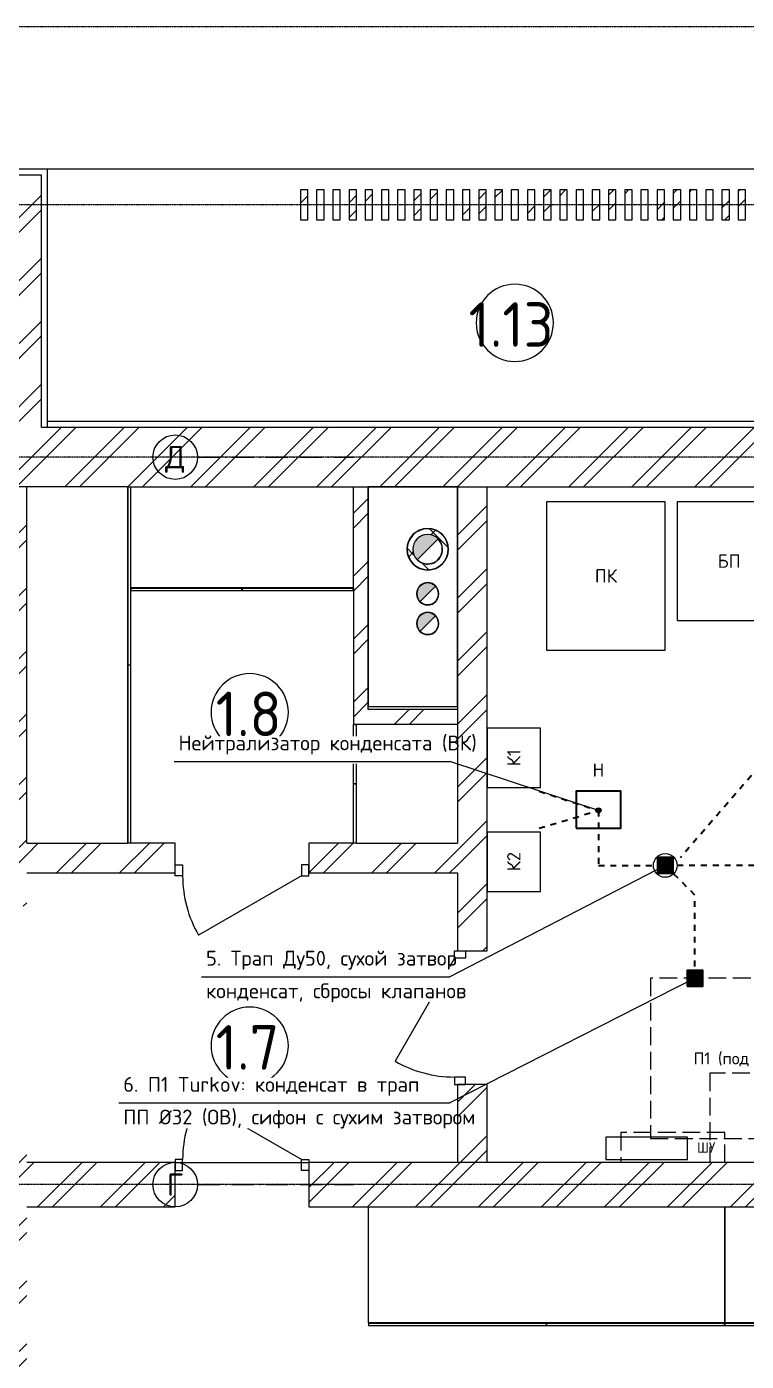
# Model space of a CAD drawing. Header units: millimetres. Extents: x -5016 to 63381, y -6019 to 88916.
# Drawn here: x 52700 to 57545, y 7710 to 16700 of the extents above; entities that cross this region are included whole.
import ezdxf
from ezdxf.enums import TextEntityAlignment as Align

# ---------------------------------------------------------------- set-up
doc = ezdxf.new("R2010")
doc.units = ezdxf.units.MM
for name, pattern in [('ОВ_ПУНКТ', [160, 80, -80]), ('ОВ_ШП', [460, 300, -80, 0, -80]), ('ОВ_ШТРИХ', [330, 240, -90]), ('Осевая 12-2-2', [16, 12, -2, 0, -2])]:
    doc.linetypes.add(name, pattern=pattern)
for name, color, linetype, lineweight in [('A-AREA-IDEN', 8, 'Continuous', 13), ('A-COLS', 8, 'Continuous', 13), ('A-DETL-GENF', 9, 'Continuous', 13), ('A-DOOR', 8, 'Continuous', 13), ('A-FLOR', 9, 'Continuous', 13), ('A-WALL', 8, 'Continuous', 13), ('A-WALL-PATT', 8, 'Continuous', 13), ('I-FURN', 9, 'Continuous', 13), ('S-GRID', 8, 'Continuous', 13), ('АР_подложка', 8, 'Continuous', 13), ('ОВ_выноски', 7, 'Continuous', 18), ('ОВ_марки', 7, 'Continuous', 18), ('ОВ_размеры', 7, 'Continuous', 13), ('ТЗ_ВК_К', 30, 'Continuous', 35), ('ТЗ_контекст', 8, 'Continuous', 18)]:
    doc.layers.add(name, color=color, linetype=linetype, lineweight=lineweight)
doc.styles.add('GOST', font='isocpeur.ttf', dxfattribs={"width": 0.9})
doc.styles.add('GOST Common', font='GOST_Common.ttf', dxfattribs={"height": 300})
pattern_1 = [(45, (0, 0), (-212.132, 212.132), []), (45, (0, 100), (-212.132, 212.132), [])]

# ---------------------------------------------------------------- blocks, each defined once
blk = doc.blocks.new('INT 19 Дверь межкомнатная одностворчатая - 900 х 2370 _800_ Глухое Л-НАР-1569038-Этаж 1 - Планировка')
at = {"layer": 'A-DOOR', "lineweight": 25}
blk.add_line((400, 170), (-292.8, 570), dxfattribs=at)
at = {"layer": 'A-DOOR'}
for p, q in [((-400, 170), (-450, 170)), ((-450, 170), (-450, 95)), ((-450, 95), (-400, 95)), ((-400, 95), (-400, 170)), ((400, 95), (400, 170)), ((400, 170), (450, 170)), ((450, 95), (400, 95)), ((450, 170), (450, 95))]:
    blk.add_line(p, q, dxfattribs=at)
blk.add_arc((400, 170), 800, 150, 180, dxfattribs=at)
blk = doc.blocks.new('INT 19 Дверь межкомнатная одностворчатая - 900 х 2370 _800_ Глухое Л-НАР-1569067-Этаж 1 - Планировка')
at = {"layer": 'A-DOOR', "lineweight": 25}
blk.add_line((400, 120), (-292.8, 520), dxfattribs=at)
at = {"layer": 'A-DOOR'}
for p, q in [((-400, 120), (-450, 120)), ((-450, 120), (-450, 45)), ((-400, 45), (-400, 120)), ((400, 45), (400, 120)), ((400, 120), (450, 120)), ((450, 120), (450, 45)), ((-450, 45), (-400, 45)), ((450, 45), (400, 45))]:
    blk.add_line(p, q, dxfattribs=at)
blk.add_arc((400, 120), 800, 150, 180, dxfattribs=at)
blk = doc.blocks.new('INT 18 Шкаф - INT 18 Шкаф-1611660-Этаж 1 - Планировка')
at = {"layer": 'I-FURN'}
for p, q in [((-400, 350), (400, 350)), ((-400, 350), (-400, -330)), ((400, -330), (400, 350)), ((400, -330), (-400, -330)), ((-398.5, -332), (-0.8, -332)), ((-398.5, -332), (-398.5, -350)), ((-0.8, -350), (-398.5, -350)), ((-0.8, -350), (-0.8, -332)), ((0.8, -332), (398.5, -332)), ((0.8, -332), (0.8, -350)), ((398.5, -350), (0.8, -350)), ((398.5, -350), (398.5, -332))]:
    blk.add_line(p, q, dxfattribs=at)
blk = doc.blocks.new('INT 18 Шкаф - INT 18 Шкаф-1564175-Этаж 1 - Планировка')
at = {"layer": 'I-FURN'}
for p, q in [((-1200, 350), (1200, 350)), ((-1200, 350), (-1200, -430)), ((1200, -430), (1200, 350)), ((1200, -430), (-1200, -430)), ((-1198.5, -432), (-0.8, -432)), ((-1198.5, -432), (-1198.5, -450)), ((-0.8, -450), (-0.8, -432)), ((0.8, -432), (1198.5, -432)), ((0.8, -432), (0.8, -450)), ((1198.5, -450), (1198.5, -432)), ((-0.8, -450), (-1198.5, -450)), ((1198.5, -450), (0.8, -450))]:
    blk.add_line(p, q, dxfattribs=at)
blk = doc.blocks.new('INT 18 Шкаф - INT 18 Шкаф-1565127-Этаж 1 - Планировка')
at = {"layer": 'I-FURN'}
for p, q in [((-750, 350), (750, 350)), ((-750, 350), (-750, -330)), ((750, -330), (750, 350)), ((750, -330), (-750, -330)), ((-748.5, -332), (-0.8, -332)), ((-748.5, -332), (-748.5, -350)), ((-0.8, -350), (-748.5, -350)), ((-0.8, -350), (-0.8, -332)), ((0.8, -332), (748.5, -332)), ((0.8, -332), (0.8, -350)), ((748.5, -350), (0.8, -350)), ((748.5, -350), (748.5, -332))]:
    blk.add_line(p, q, dxfattribs=at)
blk = doc.blocks.new('INT 19 Дверь межкомнатная одностворчатая - 900 х 2370 _800_ Глухое П-НАР-1569071-Этаж 1 - Планировка')
at = {"layer": 'A-DOOR', "lineweight": 25}
blk.add_line((-400, 120), (292.8, 520), dxfattribs=at)
at = {"layer": 'A-DOOR'}
for p, q in [((-400, 120), (-450, 120)), ((-450, 120), (-450, 45)), ((-400, 45), (-400, 120)), ((400, 45), (400, 120)), ((400, 120), (450, 120)), ((450, 120), (450, 45)), ((-450, 45), (-400, 45)), ((450, 45), (400, 45))]:
    blk.add_line(p, q, dxfattribs=at)
blk.add_arc((-400, 120), 800, 360, 30, dxfattribs=at)
blk = doc.blocks.new('INT 18 Шкаф - INT 18 Шкаф-1565469-Этаж 1 - Планировка')
at = {"layer": 'I-FURN'}
for p, q in [((-1200, 330), (-1200, -350)), ((-1200, 330), (1200, 330)), ((-1198.5, 350), (-1198.5, 332)), ((-0.8, 332), (-1198.5, 332)), ((-520, 350), (-0.8, 350)), ((-0.8, 332), (-0.8, 350)), ((0.8, 350), (1198.5, 350)), ((0.8, 350), (0.8, 332)), ((1198.5, 332), (0.8, 332)), ((1198.5, 332), (1198.5, 350)), ((1200, -350), (1200, 330)), ((1200, -350), (-1200, -350))]:
    blk.add_line(p, q, dxfattribs=at)
blk = doc.blocks.new('INT Марка помещения - Номер помещения _ Площадь _ Имя-1615504-Этаж 1 - Планировка')
at = {"layer": 'A-AREA-IDEN'}
for start, end in [(360, 180), (180, 360)]:
    blk.add_arc((0, 0), 2.6, start, end, dxfattribs=at)
blk = doc.blocks.new('АР_plan1')
at = {"layer": 'A-COLS'}
h = blk.add_hatch(dxfattribs=at)
h.set_pattern_fill('FP_3', color=256, style=0, pattern_type=2)
h.set_pattern_definition([(45, (0, 0), (-141.4214, 141.4214), []), (135, (0, 0), (-141.4214, -141.4214), [])])
h.paths.add_polyline_path([(17568.2, 17714.6), (17607.1, 17720.2), (17642.8, 17736.6), (17672.5, 17762.3), (17693.7, 17795.3), (17704.8, 17833), (17704.8, 17872.3), (17693.1, 17910.9), (17672.5, 17943), (17642.8, 17968.7), (17607.1, 17985.1), (17568.2, 17990.6), (17529.3, 17985.1), (17493.6, 17968.7), (17463.9, 17943), (17442.7, 17910), (17431.6, 17872.3), (17431.6, 17833), (17442.7, 17795.3), (17463.9, 17762.3), (17493.6, 17736.6), (17529.3, 17720.2)])
h.paths.add_polyline_path([(17568.2, 17752.6), (17534, 17758.7), (17503.9, 17776), (17481.6, 17802.6), (17471.6, 17826.8), (17468.2, 17852.6), (17471.6, 17878.5), (17481.6, 17902.6), (17497.5, 17923.4), (17518.2, 17939.2), (17542.3, 17949.2), (17568.2, 17952.6), (17594.1, 17949.2), (17618.2, 17939.2), (17638.1, 17922.5), (17654.8, 17902.6), (17666.7, 17870), (17666.7, 17835.3), (17654.8, 17802.6), (17632.5, 17776), (17602.4, 17758.7)])
at = {"layer": 'A-DETL-GENF'}
for points in [[(17497.5, 17781.9), (17638.9, 17923.4), (17618.2, 17939.2), (17594.1, 17949.2), (17568.2, 17952.6), (17542.3, 17949.2), (17518.2, 17939.2), (17497.5, 17923.4), (17481.6, 17902.6), (17471.6, 17878.5), (17468.2, 17852.6), (17471.6, 17826.8), (17481.6, 17802.6)], [(17516.6, 17501), (17619.8, 17604.3), (17604.7, 17615.9), (17587.1, 17623.2), (17568.2, 17625.6), (17549.3, 17623.2), (17531.7, 17615.9), (17516.6, 17604.3), (17505, 17589.1), (17497.7, 17571.5), (17495.2, 17552.6), (17497.7, 17533.7), (17505, 17516.1)], [(17516.6, 17301), (17619.8, 17404.3), (17604.7, 17415.9), (17587.1, 17423.2), (17568.2, 17425.6), (17549.3, 17423.2), (17531.7, 17415.9), (17516.6, 17404.3), (17503.7, 17386), (17497.7, 17371.5), (17495.2, 17352.6), (17497.7, 17333.7), (17505, 17316.1)]]:
    blk.add_hatch(color=256, dxfattribs=at).paths.add_polyline_path(points)
at = {"layer": 'A-WALL-PATT', "lineweight": 9}
h = blk.add_hatch(dxfattribs=at)
h.set_pattern_fill('FP_1', color=256, style=0, pattern_type=2)
h.set_pattern_definition(pattern_1)
h.paths.add_polyline_path([(14929.8, 19972.6), (14968.2, 19972.6), (14968.2, 20372.6), (14428.2, 20372.6), (14428.2, 19972.6), (14568.2, 19972.6)])
h.paths.add_polyline_path([(11868.2, 19972.6), (12008.2, 19972.6), (12008.2, 20372.6), (11868.2, 20372.6), (11868.2, 20242.6)])
h = blk.add_hatch(dxfattribs=at)
h.set_pattern_fill('FP_1', color=256, style=0, pattern_type=2)
h.set_pattern_definition(pattern_1)
h.paths.add_polyline_path([(16710.8, 20072.6), (16760.8, 20072.6), (16760.8, 20272.6), (16710.8, 20272.6)])
h = blk.add_hatch(dxfattribs=at)
h.set_pattern_fill('FP_1', color=256, style=0, pattern_type=2)
h.set_pattern_definition(pattern_1)
h.paths.add_polyline_path([(16820, 20072.6), (16870, 20072.6), (16870, 20272.6), (16820, 20272.6)])
h = blk.add_hatch(dxfattribs=at)
h.set_pattern_fill('FP_1', color=256, style=0, pattern_type=2)
h.set_pattern_definition(pattern_1)
h.paths.add_polyline_path([(17038.4, 20072.6), (17088.4, 20072.6), (17088.4, 20272.6), (17038.4, 20272.6)])
h = blk.add_hatch(dxfattribs=at)
h.set_pattern_fill('FP_1', color=256, style=0, pattern_type=2)
h.set_pattern_definition(pattern_1)
h.paths.add_polyline_path([(17147.6, 20072.6), (17197.6, 20072.6), (17197.6, 20272.6), (17147.6, 20272.6)])
h = blk.add_hatch(dxfattribs=at)
h.set_pattern_fill('FP_1', color=256, style=0, pattern_type=2)
h.set_pattern_definition(pattern_1)
h.paths.add_polyline_path([(17256.8, 20072.6), (17306.8, 20072.6), (17306.8, 20272.6), (17256.8, 20272.6)])
h = blk.add_hatch(dxfattribs=at)
h.set_pattern_fill('FP_1', color=256, style=0, pattern_type=2)
h.set_pattern_definition(pattern_1)
h.paths.add_polyline_path([(17475.1, 20072.6), (17525.1, 20072.6), (17525.1, 20272.6), (17475.1, 20272.6)])
h = blk.add_hatch(dxfattribs=at)
h.set_pattern_fill('FP_1', color=256, style=0, pattern_type=2)
h.set_pattern_definition(pattern_1)
h.paths.add_polyline_path([(17584.3, 20072.6), (17634.3, 20072.6), (17634.3, 20272.6), (17584.3, 20272.6)])
h = blk.add_hatch(dxfattribs=at)
h.set_pattern_fill('FP_1', color=256, style=0, pattern_type=2)
h.set_pattern_definition(pattern_1)
h.paths.add_polyline_path([(17693.5, 20072.6), (17743.5, 20072.6), (17743.5, 20272.6), (17693.5, 20272.6)])
h = blk.add_hatch(dxfattribs=at)
h.set_pattern_fill('FP_1', color=256, style=0, pattern_type=2)
h.set_pattern_definition(pattern_1)
h.paths.add_polyline_path([(17802.7, 20072.6), (17852.7, 20072.6), (17852.7, 20272.6), (17802.7, 20272.6)])
h = blk.add_hatch(dxfattribs=at)
h.set_pattern_fill('FP_1', color=256, style=0, pattern_type=2)
h.set_pattern_definition(pattern_1)
h.paths.add_polyline_path([(17911.9, 20072.6), (17961.9, 20072.6), (17961.9, 20272.6), (17911.9, 20272.6)])
h = blk.add_hatch(dxfattribs=at)
h.set_pattern_fill('FP_1', color=256, style=0, pattern_type=2)
h.set_pattern_definition(pattern_1)
h.paths.add_polyline_path([(18021.1, 20072.6), (18071.1, 20072.6), (18071.1, 20272.6), (18021.1, 20272.6)])
h = blk.add_hatch(dxfattribs=at)
h.set_pattern_fill('FP_1', color=256, style=0, pattern_type=2)
h.set_pattern_definition(pattern_1)
h.paths.add_polyline_path([(18130.2, 20072.6), (18180.2, 20072.6), (18180.2, 20272.6), (18130.2, 20272.6)])
h = blk.add_hatch(dxfattribs=at)
h.set_pattern_fill('FP_1', color=256, style=0, pattern_type=2)
h.set_pattern_definition(pattern_1)
h.paths.add_polyline_path([(18239.4, 20072.6), (18289.4, 20072.6), (18289.4, 20272.6), (18239.4, 20272.6)])
h = blk.add_hatch(dxfattribs=at)
h.set_pattern_fill('FP_1', color=256, style=0, pattern_type=2)
h.set_pattern_definition(pattern_1)
h.paths.add_polyline_path([(18348.6, 20072.6), (18398.6, 20072.6), (18398.6, 20272.6), (18348.6, 20272.6)])
h = blk.add_hatch(dxfattribs=at)
h.set_pattern_fill('FP_1', color=256, style=0, pattern_type=2)
h.set_pattern_definition(pattern_1)
h.paths.add_polyline_path([(18457.8, 20072.6), (18507.8, 20072.6), (18507.8, 20272.6), (18457.8, 20272.6)])
h = blk.add_hatch(dxfattribs=at)
h.set_pattern_fill('FP_1', color=256, style=0, pattern_type=2)
h.set_pattern_definition(pattern_1)
h.paths.add_polyline_path([(18567, 20072.6), (18617, 20072.6), (18617, 20272.6), (18567, 20272.6)])
h = blk.add_hatch(dxfattribs=at)
h.set_pattern_fill('FP_1', color=256, style=0, pattern_type=2)
h.set_pattern_definition(pattern_1)
h.paths.add_polyline_path([(18676.2, 20072.6), (18726.2, 20072.6), (18726.2, 20272.6), (18676.2, 20272.6)])
h = blk.add_hatch(dxfattribs=at)
h.set_pattern_fill('FP_1', color=256, style=0, pattern_type=2)
h.set_pattern_definition(pattern_1)
h.paths.add_polyline_path([(18785.3, 20072.6), (18835.3, 20072.6), (18835.3, 20272.6), (18785.3, 20272.6)])
h = blk.add_hatch(dxfattribs=at)
h.set_pattern_fill('FP_1', color=256, style=0, pattern_type=2)
h.set_pattern_definition(pattern_1)
h.paths.add_polyline_path([(18894.5, 20072.6), (18944.5, 20072.6), (18944.5, 20272.6), (18894.5, 20272.6)])
h = blk.add_hatch(dxfattribs=at)
h.set_pattern_fill('FP_1', color=256, style=0, pattern_type=2)
h.set_pattern_definition(pattern_1)
h.paths.add_polyline_path([(19112.9, 20072.6), (19162.9, 20072.6), (19162.9, 20272.6), (19112.9, 20272.6)])
h = blk.add_hatch(dxfattribs=at)
h.set_pattern_fill('FP_1', color=256, style=0, pattern_type=2)
h.set_pattern_definition(pattern_1)
h.paths.add_polyline_path([(19222.1, 20072.6), (19272.1, 20072.6), (19272.1, 20272.6), (19222.1, 20272.6)])
h = blk.add_hatch(dxfattribs=at)
h.set_pattern_fill('FP_1', color=256, style=0, pattern_type=2)
h.set_pattern_definition(pattern_1)
h.paths.add_polyline_path([(19331.3, 20072.6), (19381.3, 20072.6), (19381.3, 20272.6), (19331.3, 20272.6)])
h = blk.add_hatch(dxfattribs=at)
h.set_pattern_fill('FP_1', color=256, style=0, pattern_type=2)
h.set_pattern_definition(pattern_1)
h.paths.add_polyline_path([(19549.6, 20072.6), (19599.6, 20072.6), (19599.6, 20272.6), (19549.6, 20272.6)])
h = blk.add_hatch(dxfattribs=at)
h.set_pattern_fill('FP_1', color=256, style=0, pattern_type=2)
h.set_pattern_definition(pattern_1)
h.paths.add_polyline_path([(19658.8, 20072.6), (19708.8, 20072.6), (19708.8, 20272.6), (19658.8, 20272.6)])
h = blk.add_hatch(dxfattribs=at)
h.set_pattern_fill('FP_1', color=256, style=0, pattern_type=2)
h.set_pattern_definition(pattern_1)
h.paths.add_polyline_path([(14568.2, 18672.6), (14968.2, 18672.6), (14968.2, 19972.6), (14568.2, 19972.6)])
h = blk.add_hatch(dxfattribs=at)
h.set_pattern_fill('FP_1', color=256, style=0, pattern_type=2)
h.set_pattern_definition(pattern_1)
h.paths.add_polyline_path([(21968.2, 18272.6), (21968.2, 18672.6), (14568.2, 18672.6), (14568.2, 18272.6), (20706.2, 18272.6)])
h = blk.add_hatch(dxfattribs=at)
h.set_pattern_fill('FP_1', color=256, style=0, pattern_type=2)
h.set_pattern_definition(pattern_1)
h.paths.add_polyline_path([(14868.2, 5972.6), (14868.2, 7372.6), (14568.2, 7372.6), (14568.2, 5972.6)])
h.paths.add_polyline_path([(14868.2, 8272.6), (14868.2, 13947.6), (14568.2, 13947.6), (14568.2, 8272.6)])
h.paths.add_polyline_path([(14568.2, 15447.6), (14868.2, 15447.6), (14868.2, 18272.6), (14568.2, 18272.6), (14568.2, 15872.6)])
h = blk.add_hatch(dxfattribs=at)
h.set_pattern_fill('FP_1', color=256, style=0, pattern_type=2)
h.set_pattern_definition(pattern_1)
h.paths.add_polyline_path([(17168.2, 16672.6), (17168.2, 18272.6), (17068.2, 18272.6), (17068.2, 16672.6), (17088.2, 16672.6)])
h = blk.add_hatch(dxfattribs=at)
h.set_pattern_fill('FP_1', color=256, style=0, pattern_type=2)
h.set_pattern_definition(pattern_1)
h.paths.add_polyline_path([(17968.2, 13722.6), (17968.2, 14247.6), (17768.2, 14247.6), (17768.2, 13722.6), (17818, 13722.6)])
h.paths.add_polyline_path([(17768.2, 15147.6), (17968.2, 15147.6), (17968.2, 18272.6), (17768.2, 18272.6), (17768.2, 15672.6)])
h = blk.add_hatch(dxfattribs=at)
h.set_pattern_fill('FP_1', color=256, style=0, pattern_type=2)
h.set_pattern_definition(pattern_1)
h.paths.add_polyline_path([(17168.2, 16772.6), (17168.2, 16672.6), (17768.2, 16672.6), (17768.2, 16772.6)])
h = blk.add_hatch(dxfattribs=at)
h.set_pattern_fill('FP_1', color=256, style=0, pattern_type=2)
h.set_pattern_definition(pattern_1)
h.paths.add_polyline_path([(17768.2, 15672.6), (17768.2, 15872.6), (16768.2, 15872.6), (16768.2, 15672.6), (17088.2, 15672.6)])
h.paths.add_polyline_path([(15868.2, 15672.6), (15868.2, 15872.6), (14868.2, 15872.6), (14868.2, 15672.6), (15548.2, 15672.6)])
h = blk.add_hatch(dxfattribs=at)
h.set_pattern_fill('FP_1', color=256, style=0, pattern_type=2)
h.set_pattern_definition(pattern_1)
h.paths.add_polyline_path([(21968.2, 13422.6), (21968.2, 13722.6), (16768.2, 13722.6), (16768.2, 13422.6), (20706.2, 13422.6)])
h.paths.add_polyline_path([(15868.2, 13422.6), (15868.2, 13722.6), (14868.2, 13722.6), (14868.2, 13422.6), (14929.8, 13422.6)])
at = {"layer": 'A-COLS', "lineweight": 25}
for centre, radius, start, end in [((17568.2, 17852.6), 140, 90, 270), ((17568.2, 17852.6), 138, 90, 270), ((17568.2, 17852.6), 138, 90, 270), ((17568.2, 17852.6), 140, 270, 90), ((17568.2, 17852.6), 138, 270, 90), ((17568.2, 17852.6), 138, 270, 90), ((17568.2, 17852.6), 100, 126.64542, 132.02301), ((17568.2, 17852.6), 100, 126.64542, 132.02301), ((17568.2, 17852.6), 100, 107.97699, 113.35458), ((17568.2, 17852.6), 100, 107.97699, 113.35458), ((17568.2, 17852.6), 100, 270, 44.96173), ((17568.2, 17852.6), 100, 270, 44.96173), ((17568.2, 17852.6), 98, 270, 44.23197), ((17568.2, 17852.6), 100, 66.64542, 72.02301), ((17568.2, 17852.6), 100, 66.64542, 72.02301), ((17568.2, 17852.6), 100, 47.97699, 53.35458), ((17568.2, 17852.6), 100, 47.97699, 53.35458), ((17568.2, 17852.6), 100, 167.97699, 173.35458), ((17568.2, 17852.6), 100, 167.97699, 173.35458), ((17568.2, 17852.6), 100, 186.64542, 192.02301), ((17568.2, 17852.6), 100, 186.64542, 192.02301), ((17568.2, 17852.6), 100, 224.96173, 270), ((17568.2, 17852.6), 100, 224.96173, 270), ((17568.2, 17852.6), 98, 224.96173, 270), ((17568.2, 17552.6), 75, 90, 270), ((17568.2, 17552.6), 73, 109.97124, 115.02876), ((17568.2, 17552.6), 75, 270, 90), ((17568.2, 17552.6), 73, 64.97124, 70.02876), ((17568.2, 17552.6), 73, 154.97124, 160.02876), ((17568.2, 17552.6), 73, 270, 45), ((17568.2, 17552.6), 73, 199.97124, 205.02876), ((17568.2, 17552.6), 73, 225, 270), ((17568.2, 17352.6), 75, 90, 270), ((17568.2, 17352.6), 73, 154.97124, 160.02876), ((17568.2, 17352.6), 73, 109.97124, 115.02876), ((17568.2, 17352.6), 75, 270, 90), ((17568.2, 17352.6), 73, 270, 45), ((17568.2, 17352.6), 73, 64.97124, 70.02876), ((17568.2, 17352.6), 73, 199.97124, 205.02876), ((17568.2, 17352.6), 73, 225, 270)]:
    blk.add_arc(centre, radius, start, end, dxfattribs=at)
at = {"layer": 'A-DETL-GENF'}
for p, q in [((17497.5, 17781.9), (17638.9, 17923.4)), ((17516.6, 17501), (17619.8, 17604.3)), ((17516.6, 17301), (17619.8, 17404.3))]:
    blk.add_line(p, q, dxfattribs=at)
for centre, radius in [((17568.2, 17852.6), 100), ((17568.2, 17552.6), 73), ((17568.2, 17352.6), 73)]:
    blk.add_arc(centre, radius, 45, 225, dxfattribs=at)
at = {"layer": 'A-FLOR'}
for p, q in [((21128.2, 20412.6), (15008.2, 20412.6)), ((15868.2, 13722.6), (16768.2, 13722.6))]:
    blk.add_line(p, q, dxfattribs=at)
at = {"layer": 'A-WALL', "lineweight": 25}
for p, q in [((15008.2, 20412.6), (14388.2, 20412.6)), ((15008.2, 18672.6), (15008.2, 20412.6)), ((14968.2, 20372.6), (14428.2, 20372.6)), ((14968.2, 18672.6), (14968.2, 20372.6)), ((16710.8, 20272.6), (16710.8, 20072.6)), ((16760.8, 20272.6), (16710.8, 20272.6)), ((16760.8, 20072.6), (16760.8, 20272.6)), ((16820, 20272.6), (16820, 20072.6)), ((16870, 20272.6), (16820, 20272.6)), ((16870, 20072.6), (16870, 20272.6)), ((16929.2, 20272.6), (16929.2, 20072.6)), ((16979.2, 20272.6), (16929.2, 20272.6)), ((16979.2, 20072.6), (16979.2, 20272.6)), ((17038.4, 20272.6), (17038.4, 20072.6)), ((17088.4, 20272.6), (17038.4, 20272.6)), ((17088.4, 20072.6), (17088.4, 20272.6)), ((17147.6, 20272.6), (17147.6, 20072.6)), ((17197.6, 20272.6), (17147.6, 20272.6)), ((17197.6, 20072.6), (17197.6, 20272.6)), ((17256.8, 20272.6), (17256.8, 20072.6)), ((17306.8, 20272.6), (17256.8, 20272.6)), ((17306.8, 20072.6), (17306.8, 20272.6)), ((17365.9, 20272.6), (17365.9, 20072.6)), ((17415.9, 20272.6), (17365.9, 20272.6)), ((17415.9, 20072.6), (17415.9, 20272.6)), ((17475.1, 20272.6), (17475.1, 20072.6)), ((17525.1, 20272.6), (17475.1, 20272.6)), ((17525.1, 20072.6), (17525.1, 20272.6)), ((17584.3, 20272.6), (17584.3, 20072.6)), ((17634.3, 20272.6), (17584.3, 20272.6)), ((17634.3, 20072.6), (17634.3, 20272.6)), ((17693.5, 20272.6), (17693.5, 20072.6)), ((17743.5, 20272.6), (17693.5, 20272.6)), ((17743.5, 20072.6), (17743.5, 20272.6)), ((17802.7, 20272.6), (17802.7, 20072.6)), ((17852.7, 20272.6), (17802.7, 20272.6)), ((17852.7, 20072.6), (17852.7, 20272.6)), ((17911.9, 20272.6), (17911.9, 20072.6)), ((17961.9, 20272.6), (17911.9, 20272.6)), ((17961.9, 20072.6), (17961.9, 20272.6)), ((18021.1, 20272.6), (18021.1, 20072.6)), ((18071.1, 20272.6), (18021.1, 20272.6)), ((18071.1, 20072.6), (18071.1, 20272.6)), ((18130.2, 20272.6), (18130.2, 20072.6)), ((18180.2, 20272.6), (18130.2, 20272.6)), ((18180.2, 20072.6), (18180.2, 20272.6)), ((18239.4, 20272.6), (18239.4, 20072.6)), ((18289.4, 20272.6), (18239.4, 20272.6)), ((18289.4, 20072.6), (18289.4, 20272.6)), ((18348.6, 20272.6), (18348.6, 20072.6)), ((18398.6, 20272.6), (18348.6, 20272.6)), ((18398.6, 20072.6), (18398.6, 20272.6)), ((18457.8, 20272.6), (18457.8, 20072.6)), ((18507.8, 20272.6), (18457.8, 20272.6)), ((18507.8, 20072.6), (18507.8, 20272.6)), ((18567, 20272.6), (18567, 20072.6)), ((18617, 20272.6), (18567, 20272.6)), ((18617, 20072.6), (18617, 20272.6)), ((18676.2, 20272.6), (18676.2, 20072.6)), ((18726.2, 20272.6), (18676.2, 20272.6)), ((18726.2, 20072.6), (18726.2, 20272.6)), ((18785.3, 20272.6), (18785.3, 20072.6)), ((18835.3, 20272.6), (18785.3, 20272.6)), ((18835.3, 20072.6), (18835.3, 20272.6)), ((18894.5, 20272.6), (18894.5, 20072.6)), ((18944.5, 20272.6), (18894.5, 20272.6)), ((18944.5, 20072.6), (18944.5, 20272.6)), ((19003.7, 20272.6), (19003.7, 20072.6)), ((19053.7, 20272.6), (19003.7, 20272.6)), ((19053.7, 20072.6), (19053.7, 20272.6)), ((19112.9, 20272.6), (19112.9, 20072.6)), ((19162.9, 20272.6), (19112.9, 20272.6)), ((19162.9, 20072.6), (19162.9, 20272.6)), ((19222.1, 20272.6), (19222.1, 20072.6)), ((19272.1, 20272.6), (19222.1, 20272.6)), ((19272.1, 20072.6), (19272.1, 20272.6)), ((19331.3, 20272.6), (19331.3, 20072.6)), ((19381.3, 20272.6), (19331.3, 20272.6)), ((19381.3, 20072.6), (19381.3, 20272.6)), ((19440.4, 20272.6), (19440.4, 20072.6)), ((19490.4, 20272.6), (19440.4, 20272.6)), ((19490.4, 20072.6), (19490.4, 20272.6)), ((19549.6, 20272.6), (19549.6, 20072.6)), ((19599.6, 20272.6), (19549.6, 20272.6)), ((19599.6, 20072.6), (19599.6, 20272.6)), ((19658.8, 20272.6), (19658.8, 20072.6)), ((19708.8, 20272.6), (19658.8, 20272.6)), ((19708.8, 20072.6), (19708.8, 20272.6)), ((16710.8, 20072.6), (16760.8, 20072.6)), ((16820, 20072.6), (16870, 20072.6)), ((16929.2, 20072.6), (16979.2, 20072.6)), ((17038.4, 20072.6), (17088.4, 20072.6)), ((17147.6, 20072.6), (17197.6, 20072.6)), ((17256.8, 20072.6), (17306.8, 20072.6)), ((17365.9, 20072.6), (17415.9, 20072.6)), ((17475.1, 20072.6), (17525.1, 20072.6)), ((17584.3, 20072.6), (17634.3, 20072.6)), ((17693.5, 20072.6), (17743.5, 20072.6)), ((17802.7, 20072.6), (17852.7, 20072.6)), ((17911.9, 20072.6), (17961.9, 20072.6)), ((18021.1, 20072.6), (18071.1, 20072.6)), ((18130.2, 20072.6), (18180.2, 20072.6)), ((18239.4, 20072.6), (18289.4, 20072.6)), ((18348.6, 20072.6), (18398.6, 20072.6)), ((18457.8, 20072.6), (18507.8, 20072.6)), ((18567, 20072.6), (18617, 20072.6)), ((18676.2, 20072.6), (18726.2, 20072.6)), ((18785.3, 20072.6), (18835.3, 20072.6)), ((18894.5, 20072.6), (18944.5, 20072.6)), ((19003.7, 20072.6), (19053.7, 20072.6)), ((19112.9, 20072.6), (19162.9, 20072.6)), ((19222.1, 20072.6), (19272.1, 20072.6)), ((19331.3, 20072.6), (19381.3, 20072.6)), ((19440.4, 20072.6), (19490.4, 20072.6)), ((19549.6, 20072.6), (19599.6, 20072.6)), ((19658.8, 20072.6), (19708.8, 20072.6)), ((21968.2, 18712.6), (15008.2, 18712.6)), ((21968.2, 18672.6), (14968.2, 18672.6)), ((14868.2, 18272.6), (14568.2, 18272.6)), ((15548.2, 18272.6), (15568.2, 18272.6)), ((17068.2, 18272.6), (21968.2, 18272.6)), ((17168.2, 16772.6), (17168.2, 18272.6)), ((17768.2, 18272.6), (17768.2, 16672.6)), ((17968.2, 15147.6), (17968.2, 18272.6)), ((17068.2, 17592.6), (17068.2, 16672.6)), ((17768.2, 16772.6), (17168.2, 16772.6)), ((17068.2, 16672.6), (17088.2, 16672.6)), ((15868.2, 15872.6), (15548.2, 15872.6)), ((15868.2, 15672.6), (15868.2, 15872.6)), ((17088.2, 15872.6), (16768.2, 15872.6)), ((16768.2, 15872.6), (16768.2, 15672.6)), ((14868.2, 15672.6), (15868.2, 15672.6)), ((16768.2, 15672.6), (17768.2, 15672.6)), ((17768.2, 15672.6), (17768.2, 15147.6)), ((17768.2, 15147.6), (17968.2, 15147.6)), ((17968.2, 14247.6), (17768.2, 14247.6)), ((17768.2, 14247.6), (17768.2, 13722.6)), ((17968.2, 13722.6), (17968.2, 14247.6)), ((15868.2, 13722.6), (14868.2, 13722.6)), ((15868.2, 13422.6), (15868.2, 13722.6)), ((21968.2, 13722.6), (16768.2, 13722.6)), ((16768.2, 13722.6), (16768.2, 13422.6)), ((14868.2, 13422.6), (15868.2, 13422.6)), ((16768.2, 13422.6), (17168.2, 13422.6))]:
    blk.add_line(p, q, dxfattribs=at)
at = {"layer": 'S-GRID', "color": 251, "linetype": 'Осевая 12-2-2', "true_color": 0x646464}
for p, q in [((23375.6, 21372.6), (-1176.1, 21372.6)), ((23375.6, 20172.6), (-1176.1, 20172.6)), ((23375.6, 18472.6), (-1176.1, 18472.6)), ((23375.6, 13572.6), (-1176.1, 13572.6))]:
    blk.add_line(p, q, dxfattribs=at)
at = {"layer": 'A-AREA-IDEN', "xscale": 99.99999999999993, "yscale": 99.99999999999993, "zscale": 99.99999999999993}
for p in [(18154.8, 19377.7), (16369.9, 16754.9), (16369.9, 14508.6)]:
    blk.add_blockref('INT Марка помещения - Номер помещения _ Площадь _ Имя-1615504-Этаж 1 - Планировка', p, dxfattribs=at)
at = {"layer": 'A-DOOR', "lineweight": 25}
for name, p, rotation in [('INT 19 Дверь межкомнатная одностворчатая - 900 х 2370 _800_ Глухое П-НАР-1569071-Этаж 1 - Планировка', (16318.2, 15772.6), 180), ('INT 19 Дверь межкомнатная одностворчатая - 900 х 2370 _800_ Глухое Л-НАР-1569067-Этаж 1 - Планировка', (17868.2, 14697.6), 89.9999999999999)]:
    blk.add_blockref(name, p, dxfattribs=dict(at, rotation=rotation))
blk.add_blockref('INT 19 Дверь межкомнатная одностворчатая - 900 х 2370 _800_ Глухое Л-НАР-1569038-Этаж 1 - Планировка', (16318.2, 13572.6), dxfattribs=at)
at = {"layer": 'I-FURN'}
for name, p, rotation in [('INT 18 Шкаф - INT 18 Шкаф-1565469-Этаж 1 - Планировка', (15218.2, 17072.6), 270.0000000000002), ('INT 18 Шкаф - INT 18 Шкаф-1611660-Этаж 1 - Планировка', (17418.2, 16272.6), 269.9999999999993)]:
    blk.add_blockref(name, p, dxfattribs=dict(at, rotation=rotation))
for name, p in [('INT 18 Шкаф - INT 18 Шкаф-1565127-Этаж 1 - Планировка', (16318.2, 17922.6)), ('INT 18 Шкаф - INT 18 Шкаф-1564175-Этаж 1 - Планировка', (18368.2, 13072.6)), ('INT 18 Шкаф - INT 18 Шкаф-1564175-Этаж 1 - Планировка', (20768.2, 13072.6))]:
    blk.add_blockref(name, p, dxfattribs=at)
at = {"layer": 'A-AREA-IDEN', "char_height": 300, "attachment_point": 1, "style": 'GOST Common'}
for s, insert, width in [('1.13', (17843.4, 19516.5), 761.603), ('1.8', (16141, 16893.7), 561.181), ('1.7', (16141, 14647.3), 561.181)]:
    blk.add_mtext(s, dxfattribs=dict(at, insert=insert, width=width))

msp = doc.modelspace()

# ---------------------------------------------------------------- block references
at = {"layer": 'АР_подложка'}
msp.add_blockref('АР_plan1', (37832, -4673), dxfattribs=at)

# ---------------------------------------------------------------- next in the draw order: hatches: boundary and pattern name
at = {"layer": 'ОВ_выноски'}
h = msp.add_hatch(color=7, dxfattribs=at)
edge = h.paths.add_edge_path()
edge.add_arc((56550, 11420), 17.5, 0, 360)
h = msp.add_hatch(color=7, dxfattribs=at)
edge = h.paths.add_edge_path()
edge.add_arc((57000, 11050), 17.5, 0, 360)
h = msp.add_hatch(color=7, dxfattribs=at)
edge = h.paths.add_edge_path()
edge.add_arc((57200, 10290), 17.5, 0, 360)
at = {"layer": 'ТЗ_ВК_К'}
for points in [[(56947.5, 10997.5), (57052.5, 10997.5), (57052.5, 11102.5), (56947.5, 11102.5)], [(57147.5, 10237.5), (57252.5, 10237.5), (57252.5, 10342.5), (57147.5, 10342.5)]]:
    msp.add_hatch(color=30, dxfattribs=at).paths.add_polyline_path(points)

# ---------------------------------------------------------------- next in the draw order: linework, layer by layer
at = {"layer": 'ОВ_выноски'}
for centre in [(56550, 11420), (57000, 11050), (57200, 10290)]:
    msp.add_circle(centre, 17.5, dxfattribs=at)
at = {"layer": 'ОВ_размеры', "linetype": 'ОВ_ШП', "ltscale": 0.5}
for points in [[(53850, 13800), (54900, 13800)], [(53850, 8900), (54900, 8900)]]:
    msp.add_lwpolyline(points, dxfattribs=at)
at = {"layer": 'ОВ_размеры'}
for centre in [(53700, 13800), (53700, 8900)]:
    msp.add_circle(centre, 150, dxfattribs=at)
at = {"layer": 'ТЗ_ВК_К', "linetype": 'ОВ_ПУНКТ', "ltscale": 0.5}
for points in [[(58050, 13200), (58050, 12200), (57100, 11100)], [(56150, 11550), (56550, 11420), (56550, 11050), (56920, 11050)], [(56150, 11300), (56550, 11420), (56550, 11050), (56920, 11050)], [(57200, 10290), (57200, 10850), (57050, 11000)], [(59090, 11050), (57600, 11050), (57080, 11050)]]:
    msp.add_lwpolyline(points, dxfattribs=at)
at = {"layer": 'ТЗ_ВК_К'}
for points in [[(56400, 11300), (56700, 11300), (56700, 11550), (56400, 11550)], [(56947.5, 10997.5), (57052.5, 10997.5), (57052.5, 11102.5), (56947.5, 11102.5)], [(57147.5, 10237.5), (57252.5, 10237.5), (57252.5, 10342.5), (57147.5, 10342.5)]]:
    msp.add_lwpolyline(points, close=True, dxfattribs=at)
at = {"layer": 'ТЗ_контекст'}
for points in [[(55000, 12120), (55600, 12120), (55600, 13600), (55000, 13600)], [(56200, 12500), (57000, 12500), (57000, 13500), (56200, 13500)], [(57080, 12700), (57780, 12700), (57780, 13500), (57080, 13500)], [(55800, 11575), (56160, 11575), (56160, 11975), (55800, 11975)], [(55800, 10875), (56160, 10875), (56160, 11275), (55800, 11275)], [(56600, 9070), (57150, 9070), (57150, 9220), (56600, 9220)]]:
    msp.add_lwpolyline(points, close=True, dxfattribs=at)
at = {"layer": 'ТЗ_контекст', "linetype": 'ОВ_ШТРИХ', "ltscale": 0.5}
for points in [[(56900, 9210), (58400, 9210), (58400, 10290), (56900, 10290)], [(57300, 9050), (57900, 9050), (57900, 9650), (57300, 9650)], [(56700, 9050), (57400, 9050), (57400, 9250), (56700, 9250)]]:
    msp.add_lwpolyline(points, close=True, dxfattribs=at)
at = {"layer": 'ТЗ_контекст'}
msp.add_circle((57000, 11050), 80, dxfattribs=at)

# ---------------------------------------------------------------- next in the draw order: texts
at = {"layer": 'ОВ_размеры', "style": 'GOST'}
for s, p in [('Д', (53700, 13800)), ('Г', (53700, 8900))]:
    msp.add_text(s, height=150, dxfattribs=at).set_placement(p, align=Align.MIDDLE_CENTER)
at = {"layer": 'ТЗ_ВК_К', "style": 'GOST'}
msp.add_text('Н', height=90, dxfattribs=at).set_placement((56550, 11620), align=Align.BOTTOM_CENTER)
at = {"layer": 'ТЗ_контекст', "style": 'GOST'}
for s, height, p in [('БП', 90, (57430, 13100)), ('ПК', 90, (56600, 13000)), ('П1 (под потолком)', 81, (57650, 9750)), ('ШУ', 70, (57275, 9150))]:
    msp.add_text(s, height=height, dxfattribs=at).set_placement(p, align=Align.MIDDLE_CENTER)
for s, p in [('К1', (55980, 11775)), ('К2', (55980, 11075))]:
    msp.add_text(s, height=90, rotation=90, dxfattribs=at).set_placement(p, align=Align.MIDDLE_CENTER)

# ---------------------------------------------------------------- next in the draw order: wipeouts: each hides what was drawn before it
for points in [[(53692, 11735), (55550, 11735), (55550, 11920), (53692, 11920)], [(53878, 10130), (55550, 10130), (55550, 10470), (53878, 10470)], [(53320, 9280), (55550, 9280), (55550, 9620), (53320, 9620)]]:
    msp.add_wipeout(points)

# ---------------------------------------------------------------- next in the draw order: linework, layer by layer
at = {"layer": 'ОВ_выноски'}
for points in [[(53692, 11750), (55550, 11750)], [(56550, 11420), (55550, 11750)], [(57000, 11050), (55550, 10300)], [(53878, 10300), (55550, 10300)], [(57200, 10290), (55550, 9450)], [(53320, 9450), (55550, 9450)]]:
    msp.add_lwpolyline(points, dxfattribs=at)

# ---------------------------------------------------------------- next in the draw order: texts
at = {"layer": 'ОВ_марки', "style": 'GOST'}
for s, p in [('Нейтрализатор конденсата (ВК)', (53722, 11795)), ('5. Трап Ду50, сухой затвор', (53908, 10345)), ('6. П1 Turkov: конденсат в трап', (53350, 9495))]:
    msp.add_text(s, height=100, dxfattribs=at).set_placement(p, align=Align.BOTTOM_LEFT)
for s, p in [('конденсат, сбросы клапанов', (53908, 10255)), ('ПП Ø32 (ОВ), сифон с сухим затвором', (53350, 9405))]:
    msp.add_text(s, height=100, dxfattribs=at).set_placement(p, align=Align.TOP_LEFT)

doc.saveas('drawing.dxf')
